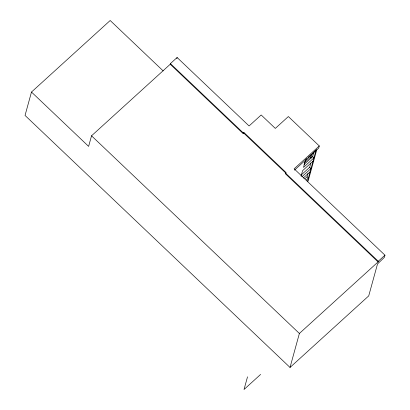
<?xml version="1.0" encoding="UTF-8"?>
<svg xmlns="http://www.w3.org/2000/svg" width="410" height="410" viewBox="0 0 410 410"><rect width="100%" height="100%" fill="white"/><g stroke="black" fill="none" stroke-linecap="round" stroke-linejoin="round"><path stroke-width="0.61" d="M31.483 92.05L25.041 115.435L290.024 367.447L368.723 295.897L377.523 263.948L384.365 257.357L384.959 255.184L294.139 168.807L319.282 145.95L288.363 116.548L275.31 128.412L261.175 114.969L249.085 125.962L177.115 57.513L170.411 63.606L170.237 64.252L91.538 135.807L88.621 146.39L31.483 92.05L110.182 20.5L163.17 70.899M176.812 58.599L177.115 57.513M170.237 64.252L243.156 133.604L243.899 132.445L286.144 172.625L285.406 173.784L378.082 261.923L299.382 333.473L290.024 367.447M243.156 133.604L243.899 132.445M301.063 176.192L302.575 170.698L313.025 161.197M247.517 376.826L244.022 389.5L260.616 374.412M304.363 162.739L310.247 157.389L310.893 155.041M312.297 153.417L311.005 158.111L310.247 157.389M304.907 178.76L307.064 176.797L308.002 173.404M301.058 175.116L309.693 167.27L310.867 162.995M313.747 152.535L312.615 156.646L313.932 157.901L303.482 167.398L305.588 159.767L306.952 158.526M316.843 149.435L308.141 181.03L307.372 181.727L316.038 150.265L312.399 153.571M319.282 145.95L318.683 148.123L294.472 170.135M378.082 261.923L378.261 261.278L384.959 255.184M308.315 157.286L311.492 154.396M304.025 164.456L312.886 156.4M301.919 176.782L311.005 168.52L309.693 167.27M303.282 178.032L310.093 171.836M306.224 180.01L308.381 178.048L307.064 176.797M243.719 133.091L285.97 173.271M170.411 63.606L243.335 132.958M285.585 173.138L378.261 261.278M91.538 135.807L299.382 333.473"/></g></svg>
